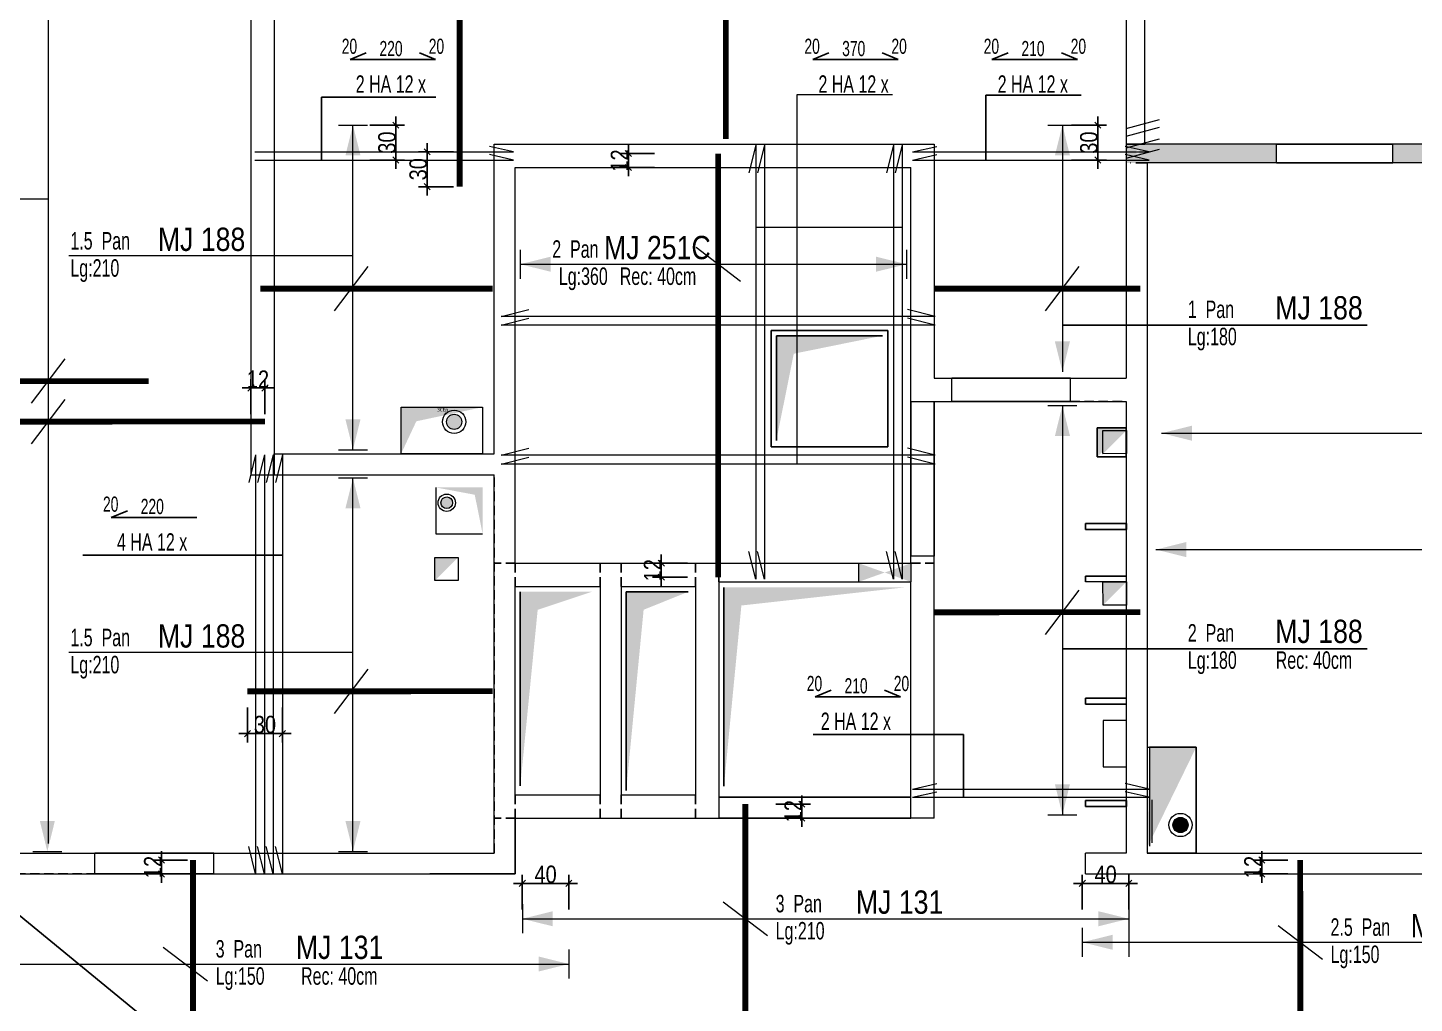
# Model space of a CAD drawing. Header units: centimetres. Extents: x -17137 to -12247, y 2374 to 6574.
# Drawn here: x -15454 to -14263, y 4171 to 5009 of the extents above; entities that cross this region are included whole.
import ezdxf

# ---------------------------------------------------------------- set-up
doc = ezdxf.new("R2010")
doc.units = ezdxf.units.CM
doc.header["$LTSCALE"] = 12.7
doc.header["$PDMODE"] = 1
doc.header["$PDSIZE"] = -2
doc.linetypes.add('CACHEX2', pattern=[19.05, 12.7, -6.35])
doc.linetypes.add('TIRETPTX2', pattern=[50.8, 25.4, -12.7, 0, -12.7])
doc.layers.get('0').update_dxf_attribs({"lineweight": 5})
for name, color, linetype in [('01_ARMA_INF', 50, 'Continuous'), ('01_cote_gen', 4, 'Continuous'), ('01_linteaux', 2, 'Continuous'), ('01_murs_sup', 2, 'CACHEX2'), ('01_poch_murs', 253, 'Continuous'), ('01_poch_poteaux', 250, 'Continuous'), ('01_resv', 32, 'Continuous'), ('01_texte', 230, 'Continuous'), ('AA_COTES', 2, 'Continuous')]:
    doc.layers.add(name, color=color, linetype=linetype)
for name, color, linetype, lineweight in [('01_murs_coup', 5, 'Continuous', 60), ('01_résv', 32, 'Continuous', 9), ('_GAZELEC-RESERVATION 2', 6, 'Continuous', 18), ('B Général', 7, 'Continuous', 5)]:
    doc.layers.add(name, color=color, linetype=linetype, lineweight=lineweight)
doc.styles.add('PATIO', font='ARIALN.TTF')
doc.styles.add('prlm-chauff', font='trebucbi.ttf', dxfattribs={"height": 18})
doc.styles.add('STYLE2', font='ARIALN.TTF')
doc.dimstyles.new('JB50', dxfattribs={"dimscale": 0.1, "dimtxt": 150, "dimasz": 15, "dimexe": 0.1, "dimexo": 0.1, "dimgap": 0.09, "dimtad": 1, "dimdec": 1, "dimdsep": 46, "dimtxsty": 'STYLE2', "dimblk1": 'BOND_G', "dimblk2": 'BOND_D', "dimsah": 1, "dimcen": 1.5, "dimdle": 0.01, "dimse1": 1, "dimse2": 1, "dimclrd": 4, "dimclre": 2, "dimclrt": 6, "dimazin": 2, "dimtfac": 2.333333, "dimtdec": 1, "dimtix": 1, "dimtmove": 2, "dimatfit": 3, "dimldrblk": 'BOND_G', "dimfxl": 1, "dimtolj": 1, "dimtzin": 0, "dimarcsym": 0})

# ---------------------------------------------------------------- blocks, each defined once
blk = doc.blocks.new('BOND_G')
at = {"layer": 'AA_COTES', "color": 0}
for p, q in [((0, -5), (0, 15)), ((5, 0), (-5, 0)), ((1.77, 1.77), (-1.77, -1.77))]:
    blk.add_line(p, q, dxfattribs=at)
blk = doc.blocks.new('BOND_D')
at = {"layer": 'AA_COTES', "color": 0}
for p, q in [((5, 0), (-5, 0)), ((-1.77, -1.77), (1.77, 1.77)), ((0, 5), (0, -15))]:
    blk.add_line(p, q, dxfattribs=at)
blk = doc.blocks.new('*D2168')
at = {"color": 4, "lineweight": -2, "transparency": 16777216}
blk.add_line((-15111, 4874.4), (-15111, 4901.4), dxfattribs=at)
at = {"layer": 'Defpoints', "color": 0, "transparency": 16777216}
for p in [(-15111, 4902.9), (-15087.3, 4902.9), (-15083.2, 4872.9)]:
    blk.add_point(p, dxfattribs=at)
at = {"color": 4, "lineweight": -2, "transparency": 16777216, "xscale": 1.5, "yscale": 1.5, "zscale": 1.5}
for name, p, rotation in [('BOND_D', (-15111, 4902.9), 90), ('BOND_G', (-15111, 4872.9), 270)]:
    blk.add_blockref(name, p, dxfattribs=dict(at, rotation=rotation))
at = {"color": 6, "transparency": 16777216, "insert": (-15118.7, 4887.9), "char_height": 15, "attachment_point": 5, "rotation": 90, "style": 'STYLE2'}
blk.add_mtext('\\A1;30', dxfattribs=at)
blk = doc.blocks.new('*D2159')
at = {"color": 4, "lineweight": -2, "transparency": 16777216}
blk.add_line((-15137.9, 4924.3), (-15137.9, 4897.3), dxfattribs=at)
at = {"layer": 'Defpoints', "color": 0, "transparency": 16777216}
for p in [(-15174.8, 4925.8), (-15174.8, 4895.8), (-15137.9, 4895.8)]:
    blk.add_point(p, dxfattribs=at)
at = {"color": 4, "lineweight": -2, "transparency": 16777216, "xscale": 1.5, "yscale": 1.5, "zscale": 1.5}
for name, p, rotation in [('BOND_G', (-15137.9, 4925.8), 90), ('BOND_D', (-15137.9, 4895.8), 270)]:
    blk.add_blockref(name, p, dxfattribs=dict(at, rotation=rotation))
at = {"color": 6, "transparency": 16777216, "insert": (-15145.5, 4910.8), "char_height": 15, "attachment_point": 5, "rotation": 90, "style": 'STYLE2'}
blk.add_mtext('\\A1;30', dxfattribs=at)
blk = doc.blocks.new('*D2160')
at = {"color": 4, "lineweight": -2, "transparency": 16777216}
blk.add_line((-14534.9, 4924.3), (-14534.9, 4897.3), dxfattribs=at)
at = {"layer": 'Defpoints', "color": 0, "transparency": 16777216}
for p in [(-14571.8, 4925.8), (-14571.8, 4895.8), (-14534.9, 4895.8)]:
    blk.add_point(p, dxfattribs=at)
at = {"color": 4, "lineweight": -2, "transparency": 16777216, "xscale": 1.5, "yscale": 1.5, "zscale": 1.5}
for name, p, rotation in [('BOND_G', (-14534.9, 4925.8), 90), ('BOND_D', (-14534.9, 4895.8), 270)]:
    blk.add_blockref(name, p, dxfattribs=dict(at, rotation=rotation))
at = {"color": 6, "transparency": 16777216, "insert": (-14542.5, 4910.8), "char_height": 15, "attachment_point": 5, "rotation": 90, "style": 'STYLE2'}
blk.add_mtext('\\A1;30', dxfattribs=at)
blk = doc.blocks.new('*D2169')
at = {"color": 4, "lineweight": -2, "ltscale": 2, "transparency": 16777216}
for p, q in [((-15263.9, 4700), (-15265.4, 4700)), ((-15250.4, 4700), (-15262.4, 4700)), ((-15248.9, 4700), (-15247.4, 4700))]:
    blk.add_line(p, q, dxfattribs=at)
at = {"layer": 'Defpoints', "color": 0, "ltscale": 2, "transparency": 16777216}
for p in [(-15262.4, 4700), (-15262.4, 4679), (-15250.4, 4671.1)]:
    blk.add_point(p, dxfattribs=at)
at = {"color": 4, "lineweight": -2, "ltscale": 2, "transparency": 16777216, "xscale": 1.5, "yscale": 1.5, "zscale": 1.5}
blk.add_blockref('BOND_D', (-15262.4, 4700), dxfattribs=at)
at = {"color": 4, "lineweight": -2, "ltscale": 2, "transparency": 16777216, "xscale": 1.5, "yscale": 1.5, "zscale": 1.5, "rotation": 180}
blk.add_blockref('BOND_G', (-15250.4, 4700), dxfattribs=at)
at = {"color": 6, "ltscale": 2, "transparency": 16777216, "insert": (-15256.4, 4707.5), "char_height": 15, "attachment_point": 5, "style": 'STYLE2'}
blk.add_mtext('\\A1;12', dxfattribs=at)
blk = doc.blocks.new('*D2170')
at = {"color": 4, "lineweight": -2, "ltscale": 2, "transparency": 16777216}
for p, q in [((-14394, 4295.9), (-14394, 4297.4)), ((-14394, 4294.4), (-14394, 4282.4)), ((-14394, 4280.9), (-14394, 4279.4))]:
    blk.add_line(p, q, dxfattribs=at)
at = {"layer": 'Defpoints', "color": 0, "ltscale": 2, "transparency": 16777216}
for p in [(-14361, 4294.4), (-14394, 4282.4), (-14345, 4282.4)]:
    blk.add_point(p, dxfattribs=at)
at = {"color": 4, "lineweight": -2, "ltscale": 2, "transparency": 16777216, "xscale": 1.5, "yscale": 1.5, "zscale": 1.5}
for name, p, rotation in [('BOND_G', (-14394, 4294.4), 270), ('BOND_D', (-14394, 4282.4), 90)]:
    blk.add_blockref(name, p, dxfattribs=dict(at, rotation=rotation))
at = {"color": 6, "ltscale": 2, "transparency": 16777216, "insert": (-14401.6, 4288.4), "char_height": 15, "attachment_point": 5, "rotation": 90, "style": 'STYLE2'}
blk.add_mtext('\\A1;12', dxfattribs=at)
blk = doc.blocks.new('*D2162')
at = {"color": 4, "lineweight": -2, "ltscale": 2, "transparency": 16777216}
blk.add_line((-15027.8, 4274.3), (-14990.8, 4274.3), dxfattribs=at)
at = {"layer": 'Defpoints', "color": 0, "ltscale": 2, "transparency": 16777216}
for p in [(-14989.3, 4274.3), (-14989.3, 4221.6), (-15029.3, 4215.7)]:
    blk.add_point(p, dxfattribs=at)
at = {"color": 4, "lineweight": -2, "ltscale": 2, "transparency": 16777216, "xscale": 1.5, "yscale": 1.5, "zscale": 1.5, "rotation": 180}
blk.add_blockref('BOND_G', (-15029.3, 4274.3), dxfattribs=at)
at = {"color": 4, "lineweight": -2, "ltscale": 2, "transparency": 16777216, "xscale": 1.5, "yscale": 1.5, "zscale": 1.5}
blk.add_blockref('BOND_D', (-14989.3, 4274.3), dxfattribs=at)
at = {"color": 6, "ltscale": 2, "transparency": 16777216, "insert": (-15009.3, 4282), "char_height": 15, "attachment_point": 5, "style": 'STYLE2'}
blk.add_mtext('\\A1;40', dxfattribs=at)
blk = doc.blocks.new('*D2171')
at = {"color": 4, "lineweight": -2, "ltscale": 2, "transparency": 16777216}
blk.add_line((-14546.7, 4274.3), (-14509.7, 4274.3), dxfattribs=at)
at = {"layer": 'Defpoints', "color": 0, "ltscale": 2, "transparency": 16777216}
for p in [(-14508.2, 4274.3), (-14548.2, 4236.2), (-14508.2, 4233.8)]:
    blk.add_point(p, dxfattribs=at)
at = {"color": 4, "lineweight": -2, "ltscale": 2, "transparency": 16777216, "xscale": 1.5, "yscale": 1.5, "zscale": 1.5, "rotation": 180}
blk.add_blockref('BOND_G', (-14548.2, 4274.3), dxfattribs=at)
at = {"color": 4, "lineweight": -2, "ltscale": 2, "transparency": 16777216, "xscale": 1.5, "yscale": 1.5, "zscale": 1.5}
blk.add_blockref('BOND_D', (-14508.2, 4274.3), dxfattribs=at)
at = {"color": 6, "ltscale": 2, "transparency": 16777216, "insert": (-14528.2, 4282), "char_height": 15, "attachment_point": 5, "style": 'STYLE2'}
blk.add_mtext('\\A1;40', dxfattribs=at)
blk = doc.blocks.new('*D2163')
at = {"color": 4, "lineweight": -2, "ltscale": 2, "transparency": 16777216}
for p, q in [((-15339.3, 4295.9), (-15339.3, 4297.4)), ((-15339.3, 4294.4), (-15339.3, 4282.4)), ((-15339.3, 4280.9), (-15339.3, 4279.4))]:
    blk.add_line(p, q, dxfattribs=at)
at = {"layer": 'Defpoints', "color": 0, "ltscale": 2, "transparency": 16777216}
for p in [(-15306.2, 4294.4), (-15339.3, 4282.4), (-15290.2, 4282.4)]:
    blk.add_point(p, dxfattribs=at)
at = {"color": 4, "lineweight": -2, "ltscale": 2, "transparency": 16777216, "xscale": 1.5, "yscale": 1.5, "zscale": 1.5}
for name, p, rotation in [('BOND_G', (-15339.3, 4294.4), 270), ('BOND_D', (-15339.3, 4282.4), 90)]:
    blk.add_blockref(name, p, dxfattribs=dict(at, rotation=rotation))
at = {"color": 6, "ltscale": 2, "transparency": 16777216, "insert": (-15346.8, 4288.4), "char_height": 15, "attachment_point": 5, "rotation": 90, "style": 'STYLE2'}
blk.add_mtext('\\A1;12', dxfattribs=at)
blk = doc.blocks.new('*D2177')
at = {"color": 4, "lineweight": -2, "ltscale": 2, "transparency": 16777216}
blk.add_line((-15236.9, 4403), (-15263.9, 4403), dxfattribs=at)
at = {"layer": 'Defpoints', "color": 0, "ltscale": 2, "transparency": 16777216}
for p in [(-15265.4, 4439.3), (-15235.4, 4411.5), (-15265.4, 4403)]:
    blk.add_point(p, dxfattribs=at)
at = {"color": 4, "lineweight": -2, "ltscale": 2, "transparency": 16777216, "xscale": 1.5, "yscale": 1.5, "zscale": 1.5, "rotation": 180}
blk.add_blockref('BOND_D', (-15265.4, 4403), dxfattribs=at)
at = {"color": 4, "lineweight": -2, "ltscale": 2, "transparency": 16777216, "xscale": 1.5, "yscale": 1.5, "zscale": 1.5}
blk.add_blockref('BOND_G', (-15235.4, 4403), dxfattribs=at)
at = {"color": 6, "ltscale": 2, "transparency": 16777216, "insert": (-15250.4, 4410.7), "char_height": 15, "attachment_point": 5, "style": 'STYLE2'}
blk.add_mtext('\\A1;30', dxfattribs=at)
blk = doc.blocks.new('*D2184')
at = {"color": 4, "lineweight": -2, "ltscale": 2, "transparency": 16777216}
for p, q in [((-14789.1, 4343.9), (-14789.1, 4345.4)), ((-14789.1, 4330.4), (-14789.1, 4342.4)), ((-14789.1, 4328.9), (-14789.1, 4327.4))]:
    blk.add_line(p, q, dxfattribs=at)
at = {"layer": 'Defpoints', "color": 0, "ltscale": 2, "transparency": 16777216}
for p in [(-14837.7, 4342.4), (-14789.1, 4342.4), (-14816.7, 4330.4)]:
    blk.add_point(p, dxfattribs=at)
at = {"color": 4, "lineweight": -2, "ltscale": 2, "transparency": 16777216, "xscale": 1.5, "yscale": 1.5, "zscale": 1.5}
for name, p, rotation in [('BOND_D', (-14789.1, 4342.4), 270), ('BOND_G', (-14789.1, 4330.4), 90)]:
    blk.add_blockref(name, p, dxfattribs=dict(at, rotation=rotation))
at = {"color": 6, "ltscale": 2, "transparency": 16777216, "insert": (-14796.6, 4336.4), "char_height": 15, "attachment_point": 5, "rotation": 90, "style": 'STYLE2'}
blk.add_mtext('\\A1;12', dxfattribs=at)
blk = doc.blocks.new('*D2201')
at = {"layer": '01_cote_gen', "color": 4, "lineweight": -2, "ltscale": 2, "transparency": 16777216}
for p, q in [((-14938.2, 4902.9), (-14938.2, 4904.4)), ((-14938.2, 4901.4), (-14938.2, 4889.4)), ((-14938.2, 4887.9), (-14938.2, 4886.4))]:
    blk.add_line(p, q, dxfattribs=at)
at = {"layer": 'Defpoints', "color": 0, "ltscale": 2, "transparency": 16777216}
for p in [(-14861, 4901.4), (-14938.2, 4889.4), (-14907, 4889.4)]:
    blk.add_point(p, dxfattribs=at)
at = {"layer": '01_cote_gen', "color": 4, "lineweight": -2, "ltscale": 2, "transparency": 16777216, "xscale": 1.5, "yscale": 1.5, "zscale": 1.5}
for name, p, rotation in [('BOND_G', (-14938.2, 4901.4), 270), ('BOND_D', (-14938.2, 4889.4), 90)]:
    blk.add_blockref(name, p, dxfattribs=dict(at, rotation=rotation))
at = {"layer": '01_cote_gen', "color": 6, "ltscale": 2, "transparency": 16777216, "insert": (-14945.8, 4895.4), "char_height": 15, "attachment_point": 5, "rotation": 90, "style": 'STYLE2'}
blk.add_mtext('\\A1;12', dxfattribs=at)
blk = doc.blocks.new('*D2202')
at = {"layer": '01_cote_gen', "color": 4, "lineweight": -2, "ltscale": 2, "transparency": 16777216}
for p, q in [((-14909.9, 4550.9), (-14909.9, 4552.4)), ((-14909.9, 4549.4), (-14909.9, 4537.4)), ((-14909.9, 4535.9), (-14909.9, 4534.4))]:
    blk.add_line(p, q, dxfattribs=at)
at = {"layer": 'Defpoints', "color": 0, "ltscale": 2, "transparency": 16777216}
for p in [(-14905.1, 4549.4), (-14909.9, 4537.4), (-14821.7, 4537.4)]:
    blk.add_point(p, dxfattribs=at)
at = {"layer": '01_cote_gen', "color": 4, "lineweight": -2, "ltscale": 2, "transparency": 16777216, "xscale": 1.5, "yscale": 1.5, "zscale": 1.5}
for name, p, rotation in [('BOND_G', (-14909.9, 4549.4), 270), ('BOND_D', (-14909.9, 4537.4), 90)]:
    blk.add_blockref(name, p, dxfattribs=dict(at, rotation=rotation))
at = {"layer": '01_cote_gen', "color": 6, "ltscale": 2, "transparency": 16777216, "insert": (-14917.4, 4543.4), "char_height": 15, "attachment_point": 5, "rotation": 90, "style": 'STYLE2'}
blk.add_mtext('\\A1;12', dxfattribs=at)

msp = doc.modelspace()

# ---------------------------------------------------------------- hatches: boundary and pattern name
at = {"layer": '01_poch_poteaux', "ltscale": 2}
h = msp.add_hatch(color=256, dxfattribs=at)
h.dxf.hatch_style = 1
h.paths.add_polyline_path([(-14381.42, 4909.39), (-14494.42, 4909.39), (-14496.63, 4909.39), (-14499.87, 4903.97, -0.2641739), (-14499.14, 4902.68, -0.2951248), (-14500.02, 4901.31), (-14381.42, 4901.31)])
h.paths.add_polyline_path([(-14381.42, 4901.31), (-14500.02, 4901.31, -0.2146503), (-14501.25, 4901.31), (-14510.42, 4901.31), (-14510.42, 4893.39), (-14492.42, 4893.39), (-14381.42, 4893.39)])
h.paths.add_polyline_path([(-14496.63, 4909.39), (-14510.42, 4909.39), (-14510.42, 4901.31), (-14501.25, 4901.31, -0.2951248), (-14502.14, 4902.68, -0.5820608), (-14499.87, 4903.97)])
h.paths.add_polyline_path([(-14108.42, 4909.39), (-14281.42, 4909.39), (-14281.42, 4901.31), (-14108.42, 4901.31)])
h.paths.add_polyline_path([(-14108.42, 4901.31), (-14281.42, 4901.31), (-14281.42, 4893.39), (-14108.42, 4893.39)])
at = {"layer": '01_résv'}
h = msp.add_hatch(color=256, dxfattribs=at)
h.dxf.hatch_style = 1
h.paths.add_polyline_path([(-15094.35, 4670.91, 1), (-15081.35, 4670.91, 1)])
h.paths.add_polyline_path([(-15089.21, 4601.34, 1), (-15099.21, 4601.34, 1)])
h = msp.add_hatch(dxfattribs=at)
h.set_pattern_fill('ANSI31', color=256, scale=2)
h.set_pattern_definition([(45, (-8468.68, 0), (-4.490128, 4.490128), [])])
h.paths.add_polyline_path([(-14470.35, 4324.49, 1), (-14457.35, 4324.49, 1)])
h = msp.add_hatch(color=256, dxfattribs=at)
h.dxf.hatch_style = 1
h.paths.add_polyline_path([(-14470.35, 4324.49, 1), (-14457.35, 4324.49, 1)])

# ---------------------------------------------------------------- linework, layer by layer
at = {"layer": '01_ARMA_INF', "linetype": 'Continuous', "lineweight": 0, "const_width": 5, "flags": 128}
for points in [[(-15083.24, 5484.8), (-15083.15, 4872.9)], [(-14854.48, 5484.81), (-14854.39, 4913.93)], [(-14861.04, 4901.4), (-14860.98, 4537.4)], [(-15254.42, 4785.24), (-15054.69, 4785.31)], [(-14675.15, 4785.24), (-14498.42, 4785.31)], [(-15860.43, 4705.8), (-15350.43, 4705.88)], [(-15760.52, 4671.02), (-15250.42, 4671.1)], [(-14675.15, 4507.24), (-14498.42, 4507.31)], [(-15265.42, 4439.34), (-15054.69, 4439.41)], [(-14837.68, 4342.39), (-14837.66, 4140.39)], [(-15312.22, 4294.39), (-15312.19, 4140.39)], [(-14360.97, 4294.39), (-14360.95, 4140.39)]]:
    msp.add_lwpolyline(points, dxfattribs=at)
at = {"layer": '01_linteaux'}
for p, q in [((-14381.42, 4909.39), (-14281.42, 4909.39)), ((-14381.42, 4893.39), (-14281.42, 4893.39)), ((-14815.42, 4749.39), (-14715.42, 4749.39)), ((-14815.42, 4649.39), (-14815.42, 4749.39)), ((-14715.42, 4649.39), (-14715.42, 4749.39)), ((-14558.42, 4708.39), (-14660.42, 4708.39)), ((-14695.42, 4555.39), (-14695.42, 4688.39)), ((-14675.42, 4555.39), (-14675.42, 4688.39)), ((-14660.42, 4688.39), (-14558.42, 4688.39)), ((-14815.42, 4649.39), (-14715.42, 4649.39)), ((-14510.42, 4583.39), (-14545.42, 4583.39)), ((-14545.42, 4583.39), (-14545.42, 4578.39)), ((-14510.42, 4583.39), (-14545.42, 4583.39)), ((-14510.42, 4578.39), (-14545.42, 4578.39)), ((-14510.42, 4578.39), (-14545.42, 4578.39)), ((-14545.42, 4538.39), (-14545.42, 4533.39)), ((-14510.42, 4538.39), (-14545.42, 4538.39)), ((-14510.42, 4433.39), (-14545.42, 4433.39)), ((-14545.42, 4433.39), (-14545.42, 4428.39)), ((-14510.42, 4433.39), (-14545.42, 4433.39)), ((-14510.42, 4428.39), (-14545.42, 4428.39)), ((-14510.42, 4428.39), (-14545.42, 4428.39)), ((-14860.42, 4348.39), (-14695.42, 4348.39)), ((-14510.42, 4345.39), (-14545.42, 4345.39)), ((-14545.42, 4345.39), (-14545.42, 4340.39)), ((-14510.42, 4345.39), (-14545.42, 4345.39)), ((-14510.42, 4340.39), (-14545.42, 4340.39)), ((-14510.42, 4340.39), (-14545.42, 4340.39)), ((-14860.42, 4330.39), (-14695.42, 4330.39)), ((-15396.42, 4300.39), (-15294.42, 4300.39)), ((-15396.42, 4282.39), (-15294.42, 4282.39))]:
    msp.add_line(p, q, dxfattribs=at)
at = {"layer": '01_linteaux', "linetype": 'TIRETPTX2', "ltscale": 0.03}
msp.add_line((-14492.42, 4893.39), (-14510.42, 4893.39), dxfattribs=at)
at = {"layer": '01_linteaux', "linetype": 'Continuous'}
for p, q in [((-14510.3, 4583.39), (-14510.3, 4578.39)), ((-14510.3, 4345.39), (-14510.3, 4340.39)), ((-14510.3, 4345.39), (-14510.3, 4340.39))]:
    msp.add_line(p, q, dxfattribs=at)
at = {"layer": '01_murs_coup', "linetype": 'Continuous', "lineweight": 18}
for p, q in [((-15242.42, 5470.21), (-15242.42, 4643.44)), ((-15262.42, 5466.49), (-15262.42, 4625.44)), ((-14510.42, 5144.37), (-14510.42, 4708.39)), ((-14494.42, 4909.39), (-14494.42, 5144.37)), ((-15053.42, 4909.39), (-14675.42, 4909.39)), ((-15053.42, 4643.44), (-15053.42, 4909.39)), ((-14675.42, 4909.39), (-14675.42, 4708.39)), ((-14381.42, 4909.39), (-14494.42, 4909.39)), ((-14381.42, 4893.39), (-14381.42, 4909.39)), ((-14108.42, 4909.39), (-14281.42, 4909.39)), ((-14281.42, 4893.39), (-14281.42, 4909.39)), ((-15035.42, 4889.39), (-14695.42, 4889.39)), ((-15035.42, 4549.39), (-15035.42, 4889.39)), ((-14695.42, 4688.39), (-14695.42, 4889.39)), ((-14492.42, 4893.39), (-14492.42, 4300.39)), ((-14381.42, 4893.39), (-14492.42, 4893.39)), ((-14108.42, 4893.39), (-14281.42, 4893.39)), ((-14675.42, 4708.39), (-14660.42, 4708.39)), ((-14660.42, 4688.39), (-14660.42, 4708.39)), ((-14558.42, 4708.39), (-14510.42, 4708.39)), ((-14558.42, 4688.39), (-14558.42, 4708.39)), ((-14695.42, 4688.39), (-14660.42, 4688.39)), ((-14558.42, 4688.39), (-14510.42, 4688.39)), ((-14510.42, 4688.39), (-14510.42, 4300.39)), ((-15242.42, 4643.44), (-15053.42, 4643.44)), ((-15262.42, 4625.44), (-15053.42, 4625.44)), ((-15053.42, 4300.39), (-15053.42, 4625.44)), ((-15053.42, 4300.39), (-15053.42, 4625.44)), ((-14675.42, 4555.39), (-14695.42, 4555.39)), ((-14695.42, 4549.39), (-14695.42, 4555.39)), ((-14675.42, 4330.39), (-14675.42, 4555.39)), ((-15035.42, 4549.39), (-14695.42, 4549.39)), ((-15035.42, 4529.39), (-14962.42, 4529.39)), ((-15035.42, 4350.39), (-15035.42, 4529.39)), ((-14962.42, 4529.39), (-14962.42, 4350.39)), ((-14944.42, 4529.39), (-14880.42, 4529.39)), ((-14944.42, 4529.39), (-14944.42, 4350.39)), ((-14880.42, 4529.39), (-14880.42, 4350.39)), ((-14860.42, 4533.39), (-14860.42, 4330.39)), ((-14860.42, 4533.39), (-14860.42, 4330.39)), ((-14860.42, 4533.39), (-14695.42, 4533.39)), ((-14695.42, 4330.39), (-14695.42, 4533.39)), ((-15035.42, 4350.39), (-14962.42, 4350.39)), ((-14944.42, 4350.39), (-14880.42, 4350.39)), ((-15035.42, 4282.39), (-15035.42, 4330.39)), ((-15035.42, 4330.39), (-14860.42, 4330.39)), ((-14675.42, 4330.39), (-14695.42, 4330.39)), ((-15848.43, 4300.39), (-15396.42, 4300.39)), ((-15396.42, 4282.39), (-15396.42, 4300.39)), ((-15294.42, 4300.39), (-15053.42, 4300.39)), ((-15294.42, 4282.39), (-15294.42, 4300.39)), ((-14545.42, 4282.39), (-14545.42, 4300.39)), ((-14510.42, 4300.39), (-14545.42, 4300.39)), ((-14492.42, 4300.39), (-14240.42, 4300.39)), ((-15488.42, 4282.39), (-15396.42, 4282.39)), ((-15294.42, 4282.39), (-15035.42, 4282.39)), ((-14545.42, 4282.39), (-14240.42, 4282.39))]:
    msp.add_line(p, q, dxfattribs=at)
at = {"layer": '01_murs_sup', "ltscale": 0.05}
for p, q in [((-14558.42, 4688.39), (-14510.42, 4688.39)), ((-15053.42, 4300.39), (-15053.42, 4625.44)), ((-14510.42, 4583.39), (-14510.42, 4578.39)), ((-15035.42, 4549.39), (-15053.42, 4549.39)), ((-15035.42, 4529.39), (-15035.42, 4549.39)), ((-14962.42, 4529.39), (-14962.42, 4549.39)), ((-14944.42, 4529.39), (-14944.42, 4549.39)), ((-14880.42, 4529.39), (-14880.42, 4549.39)), ((-14860.42, 4533.39), (-14860.42, 4549.39)), ((-14695.42, 4549.39), (-14675.42, 4549.39)), ((-15035.42, 4350.39), (-15035.42, 4330.39)), ((-14962.42, 4350.39), (-14962.42, 4330.39)), ((-14944.42, 4350.39), (-14944.42, 4330.39)), ((-14880.42, 4350.39), (-14880.42, 4330.39)), ((-14510.42, 4345.39), (-14510.42, 4340.39)), ((-14510.42, 4345.39), (-14510.42, 4340.39)), ((-15035.42, 4330.39), (-15053.42, 4330.39)), ((-15035.42, 4282.39), (-15035.42, 4330.39)), ((-15488.42, 4282.39), (-15396.42, 4282.39))]:
    msp.add_line(p, q, dxfattribs=at)
at = {"layer": '01_poch_murs', "ltscale": 200}
for p, q in [((-14811.05, 4654.96), (-14811.05, 4744.87)), ((-14811.05, 4744.87), (-14719.84, 4744.87)), ((-14856.06, 4357.95), (-14856.05, 4528.56)), ((-15031.06, 4358), (-15031.05, 4524.87)), ((-14940.05, 4354.26), (-14940.05, 4524.87)), ((-14940.05, 4524.87), (-14886.69, 4524.87))]:
    msp.add_line(p, q, dxfattribs=at)
for points in [[(-14811.05, 4654.96), (-14811.05, 4744.87), (-14796.08, 4729.39)], [(-14811.05, 4744.87), (-14719.84, 4744.87), (-14796.08, 4729.39)], [(-14856.06, 4357.95), (-14856.05, 4528.56), (-14841.09, 4513.07)], [(-14856.05, 4528.56), (-14701.32, 4528.56), (-14841.09, 4513.07)], [(-15031.06, 4358), (-15031.05, 4524.87), (-15016.09, 4509.39)], [(-15031.05, 4524.87), (-14969.58, 4524.87), (-15016.09, 4509.39)], [(-14940.05, 4354.26), (-14940.05, 4524.87), (-14925.08, 4509.39)], [(-14940.05, 4524.87), (-14886.69, 4524.87), (-14925.08, 4509.39)]]:
    msp.add_solid(points, dxfattribs=at)
at = {"layer": '01_poch_poteaux', "ltscale": 2}
msp.add_line((-14494.42, 4909.39), (-14510.42, 4909.39), dxfattribs=at)
at = {"layer": '01_poch_poteaux'}
msp.add_line((-15242.42, 4643.44), (-15242.42, 4625.44), dxfattribs=at)
at = {"layer": '01_resv', "ltscale": 2}
for p, q in [((-14535.42, 4665.79), (-14510.42, 4665.79)), ((-14535.42, 4640.79), (-14535.42, 4665.79)), ((-14510.42, 4665.79), (-14510.42, 4640.79)), ((-14510.42, 4640.79), (-14535.42, 4640.79))]:
    msp.add_line(p, q, dxfattribs=at)
for points in [[(-14535.42, 4640.79), (-14535.42, 4665.79), (-14510.42, 4665.79)], [(-15103.38, 4614.46), (-15063.42, 4614.46), (-15070.17, 4608.23)], [(-15063.42, 4614.46), (-15063.38, 4574.46), (-15070.17, 4608.23)]]:
    msp.add_solid(points, dxfattribs=at)
at = {"layer": '01_résv'}
for p, q in [((-15133.42, 4683.47), (-15063.42, 4683.47)), ((-15133.42, 4643.47), (-15133.42, 4683.47)), ((-15063.42, 4683.47), (-15063.42, 4643.47)), ((-14530.44, 4643.59), (-14530.44, 4663.39)), ((-14530.44, 4663.39), (-14510.34, 4663.39)), ((-14510.34, 4663.39), (-14510.34, 4643.59)), ((-15063.42, 4643.47), (-15133.42, 4643.47)), ((-14510.34, 4643.59), (-14530.44, 4643.35)), ((-15103.38, 4574.46), (-15103.38, 4614.46)), ((-15063.38, 4574.46), (-15103.38, 4574.46)), ((-15104.38, 4534.44), (-15104.38, 4554.44)), ((-15104.38, 4554.44), (-15084.38, 4554.44)), ((-15084.38, 4554.44), (-15084.38, 4534.44)), ((-14740.42, 4549.39), (-14740.42, 4533.39)), ((-14695.42, 4549.39), (-14695.42, 4533.39)), ((-15084.38, 4534.44), (-15104.38, 4534.44)), ((-14530.34, 4513.39), (-14530.58, 4533.39)), ((-14530.58, 4533.39), (-14510.34, 4533.39)), ((-14510.34, 4533.39), (-14510.34, 4513.39)), ((-14510.34, 4513.39), (-14530.34, 4513.39)), ((-14492.43, 4391.39), (-14450.43, 4391.39)), ((-14450.34, 4391.39), (-14490.34, 4391.39)), ((-14490.34, 4391.39), (-14490.34, 4306.39)), ((-14450.43, 4300.39), (-14450.43, 4391.39)), ((-14450.34, 4306.39), (-14450.34, 4391.39)), ((-14488.62, 4346.18), (-14488.62, 4309.18))]:
    msp.add_line(p, q, dxfattribs=at)
at = {"layer": '01_résv', "linetype": 'Continuous', "lineweight": 5}
for p, q in [((-14510.3, 4583.39), (-14510.3, 4578.39)), ((-14510.3, 4345.39), (-14510.3, 4340.39)), ((-14510.3, 4345.39), (-14510.3, 4340.39))]:
    msp.add_line(p, q, dxfattribs=at)
at = {"layer": '01_résv'}
for points in [[(-14530.38, 4414.4), (-14530.38, 4374.42), (-14510.26, 4374.42), (-14510.26, 4414.4)], [(-14492.34, 4391.39), (-14450.34, 4391.39), (-14450.35, 4300.39), (-14492.34, 4300.39)], [(-14492.34, 4391.39), (-14450.34, 4391.39), (-14450.35, 4300.39), (-14492.34, 4300.39)]]:
    msp.add_lwpolyline(points, close=True, dxfattribs=at)
for centre, radius in [((-15087.85, 4670.91), 10), ((-15087.85, 4670.91), 6.5), ((-15094.21, 4601.34), 7.5), ((-15094.21, 4601.34), 5), ((-14463.85, 4324.49), 10), ((-14463.85, 4324.49), 6.5)]:
    msp.add_circle(centre, radius, dxfattribs=at)
for points in [[(-15133.42, 4643.47), (-15133.42, 4683.47), (-15120.35, 4671.35)], [(-15133.42, 4683.47), (-15063.42, 4683.47), (-15120.35, 4671.35)], [(-14530.44, 4643.35), (-14530.44, 4663.39), (-14510.34, 4663.39)], [(-15104.38, 4534.44), (-15104.38, 4554.44), (-15084.38, 4554.44)], [(-14740.42, 4549.39), (-14740.42, 4533.39), (-14695.42, 4533.39), (-14695.42, 4549.39)], [(-14530.34, 4513.39), (-14530.34, 4533.39), (-14510.34, 4533.39)], [(-14492.34, 4305.28), (-14490.34, 4391.39), (-14450.34, 4391.39)]]:
    msp.add_solid(points, dxfattribs=at)
at = {"layer": '01_texte', "linetype": 'Continuous', "lineweight": 0}
for p, q in [((-15436.46, 4308.6), (-15436.46, 5445.96)), ((-14793.28, 4634.61), (-14793.28, 4952.13)), ((-14793.28, 4952.13), (-14711.34, 4952.13)), ((-15187.27, 4925.85), (-15162.31, 4925.85)), ((-15174.79, 4646.95), (-15174.79, 4925.85)), ((-14577.77, 4925.85), (-14552.81, 4925.85)), ((-14565.29, 4925.85), (-14565.29, 4713.84)), ((-14510.42, 4922.88), (-14481.88, 4930.5)), ((-14510.42, 4916.38), (-14481.88, 4924)), ((-14828.7, 4908.45), (-14834.7, 4884.84)), ((-14828.7, 4908.45), (-14828.7, 4535.77)), ((-14821.2, 4908.45), (-14827.2, 4884.84)), ((-14821.2, 4908.45), (-14821.2, 4535.77)), ((-14710.38, 4908.45), (-14716.38, 4884.84)), ((-14710.38, 4908.45), (-14710.38, 4535.77)), ((-14702.88, 4908.45), (-14708.88, 4884.84)), ((-14702.88, 4908.45), (-14702.88, 4535.77)), ((-14510.42, 4906.38), (-14481.88, 4914)), ((-15259.03, 4902.9), (-15036.73, 4902.9)), ((-15259.03, 4895.82), (-15036.73, 4895.82)), ((-15036.73, 4902.9), (-15057.52, 4907.54)), ((-15036.73, 4895.82), (-15057.52, 4900.46)), ((-14694.03, 4902.9), (-14673.24, 4907.54)), ((-14694.03, 4902.9), (-14490.73, 4902.9)), ((-14694.03, 4895.82), (-14673.24, 4900.46)), ((-14694.03, 4895.82), (-14490.73, 4895.82)), ((-14490.73, 4902.9), (-14511.52, 4907.54)), ((-14490.73, 4895.82), (-14511.52, 4900.46)), ((-14510.42, 4897.38), (-14481.88, 4905)), ((-15666.38, 4862.5), (-15436.46, 4862.5)), ((-14828.7, 4838.26), (-14702.88, 4838.26)), ((-15174.79, 4813.36), (-15418.99, 4813.36)), ((-15031.09, 4818.77), (-15031.09, 4793.81)), ((-14880.06, 4820.81), (-14841.99, 4791.8)), ((-14699.24, 4818.77), (-14699.24, 4793.81)), ((-15190.77, 4766.27), (-15161.76, 4804.34)), ((-15031.09, 4806.29), (-14699.24, 4806.29)), ((-14579.8, 4766.25), (-14550.79, 4804.32)), ((-15047.36, 4761.5), (-15023.75, 4767.5)), ((-14674.68, 4761.5), (-14698.29, 4767.5)), ((-14674.68, 4761.5), (-15047.36, 4761.5)), ((-15047.36, 4754), (-15023.75, 4760)), ((-14674.68, 4754), (-15047.36, 4754)), ((-14674.68, 4754), (-14698.29, 4760)), ((-15450.97, 4686.81), (-15421.96, 4724.88)), ((-15450.97, 4652.01), (-15421.96, 4690.08)), ((-14577.77, 4684.85), (-14552.81, 4684.85)), ((-14565.29, 4684.85), (-14565.29, 4333.34)), ((-14480.08, 4661.11), (-13507.59, 4661.11)), ((-15187.27, 4646.95), (-15162.31, 4646.95)), ((-15047.36, 4642.11), (-15023.75, 4648.11)), ((-14674.68, 4642.11), (-14698.29, 4648.11)), ((-15258.38, 4642.5), (-15264.38, 4618.89)), ((-15258.38, 4642.5), (-15258.38, 4282.39)), ((-15250.88, 4642.5), (-15256.88, 4618.89)), ((-15250.88, 4642.5), (-15250.88, 4282.39)), ((-15243.38, 4642.5), (-15249.38, 4618.89)), ((-15243.38, 4642.5), (-15243.38, 4282.39)), ((-15235.38, 4642.5), (-15241.38, 4618.89)), ((-15235.38, 4642.5), (-15235.38, 4282.39)), ((-14674.68, 4642.11), (-15047.36, 4642.11)), ((-15047.36, 4634.61), (-15023.75, 4640.61)), ((-14674.68, 4634.61), (-15047.36, 4634.61)), ((-14674.68, 4634.61), (-14698.29, 4640.61)), ((-15187.27, 4622.63), (-15162.31, 4622.63)), ((-15174.79, 4301.85), (-15174.79, 4622.63)), ((-14828.7, 4535.77), (-14834.7, 4559.39)), ((-14821.2, 4535.77), (-14827.2, 4559.39)), ((-14710.38, 4535.77), (-14716.38, 4559.39)), ((-14702.88, 4535.77), (-14708.88, 4559.39)), ((-14485.05, 4561.11), (-13507.59, 4561.11)), ((-14579.8, 4488.25), (-14550.79, 4526.32)), ((-15174.79, 4472.59), (-15418.99, 4472.59)), ((-15190.77, 4420.37), (-15161.76, 4458.44)), ((-14694.03, 4355.4), (-14673.24, 4360.04)), ((-14490.73, 4355.4), (-14511.52, 4360.04)), ((-14694.03, 4355.4), (-14490.73, 4355.4)), ((-14694.03, 4348.32), (-14673.24, 4352.96)), ((-14694.03, 4348.32), (-14490.73, 4348.32)), ((-14490.73, 4348.32), (-14511.52, 4352.96)), ((-14577.77, 4333.34), (-14552.81, 4333.34)), ((-15449.82, 4301.85), (-15424.86, 4301.85)), ((-15258.38, 4282.39), (-15264.38, 4306)), ((-15250.88, 4282.39), (-15256.88, 4306)), ((-15243.38, 4282.39), (-15249.38, 4306)), ((-15235.38, 4282.39), (-15241.38, 4306)), ((-15187.27, 4301.85), (-15162.31, 4301.85)), ((-15029.26, 4256.39), (-15029.26, 4231.43)), ((-14856.71, 4258.42), (-14818.63, 4229.41)), ((-14508.22, 4256.39), (-14508.22, 4211.24)), ((-14508.22, 4256.39), (-14508.22, 4231.43)), ((-15029.26, 4243.91), (-14508.22, 4243.91)), ((-14548.22, 4236.2), (-14548.22, 4211.24)), ((-14380, 4238.22), (-14341.92, 4209.22)), ((-15337.75, 4219.56), (-15299.68, 4190.55)), ((-14989.26, 4217.53), (-14989.26, 4192.57)), ((-14548.22, 4223.72), (-14088.5, 4223.72)), ((-15486.12, 4205.05), (-14989.26, 4205.05))]:
    msp.add_line(p, q, dxfattribs=at)
at = {"layer": '01_texte'}
for p, q in [((-15177.31, 4982.1), (-15163.49, 4987.93)), ((-15177.31, 4982.1), (-15103.81, 4982.1)), ((-15103.81, 4982.1), (-15117.63, 4987.93)), ((-14779.83, 4982.1), (-14766.01, 4987.93)), ((-14779.83, 4982.1), (-14706.32, 4982.1)), ((-14706.32, 4982.1), (-14720.14, 4987.93)), ((-14625.81, 4982.1), (-14611.99, 4987.93)), ((-14625.81, 4982.1), (-14552.31, 4982.1)), ((-14552.31, 4982.1), (-14566.13, 4987.93)), ((-15105.85, 3955.52), (-15959.59, 4654.78)), ((-15382.41, 4588.68), (-15368.59, 4594.51)), ((-15382.41, 4588.68), (-15308.91, 4588.68)), ((-14777.81, 4434.6), (-14763.99, 4440.43)), ((-14777.81, 4434.6), (-14704.31, 4434.6)), ((-14704.31, 4434.6), (-14718.13, 4440.43))]:
    msp.add_line(p, q, dxfattribs=at)
at = {"layer": '01_texte', "ltscale": 200}
for p, q in [((-15201.7, 4949.69), (-15103.5, 4949.69)), ((-15201.7, 4949.69), (-15201.7, 4895.82)), ((-15406.8, 4556.27), (-15235.69, 4556.27)), ((-14779.35, 4402.19), (-14650.2, 4402.19)), ((-14650.2, 4402.19), (-14650.2, 4348.32))]:
    msp.add_line(p, q, dxfattribs=at)
at = {"layer": '01_texte', "ltscale": 5}
for p, q in [((-14549.16, 4951.64), (-14630.99, 4951.64)), ((-14630.99, 4951.64), (-14630.99, 4895.82)), ((-14565.29, 4753.96), (-14303.38, 4753.96)), ((-14565.29, 4475.96), (-14303.38, 4475.96))]:
    msp.add_line(p, q, dxfattribs=at)
at = {"layer": '01_texte', "linetype": 'Continuous', "lineweight": 0}
for points in [[(-15174.79, 4925.85), (-15181.25, 4899.75), (-15174.79, 4899.75)], [(-15174.79, 4925.85), (-15168.33, 4899.75), (-15174.79, 4899.75)], [(-14565.29, 4925.85), (-14571.75, 4899.75), (-14565.29, 4899.75)], [(-14565.29, 4925.85), (-14558.83, 4899.75), (-14565.29, 4899.75)], [(-15031.09, 4806.29), (-15004.99, 4812.75), (-15004.99, 4806.29)], [(-14699.24, 4806.29), (-14725.34, 4812.75), (-14725.34, 4806.29)], [(-15031.09, 4806.29), (-15004.99, 4799.83), (-15004.99, 4806.29)], [(-14699.24, 4806.29), (-14725.34, 4799.83), (-14725.34, 4806.29)], [(-14565.29, 4713.84), (-14571.75, 4739.93), (-14565.29, 4739.93)], [(-14565.29, 4713.84), (-14558.83, 4739.93), (-14565.29, 4739.93)], [(-14565.29, 4684.85), (-14571.75, 4658.75), (-14565.29, 4658.75)], [(-14565.29, 4684.85), (-14558.83, 4658.75), (-14565.29, 4658.75)], [(-15174.79, 4646.95), (-15181.25, 4673.05), (-15174.79, 4673.05)], [(-15174.79, 4646.95), (-15168.33, 4673.05), (-15174.79, 4673.05)], [(-14480.08, 4661.11), (-14453.98, 4667.57), (-14453.98, 4661.11)], [(-14480.08, 4661.11), (-14453.98, 4654.65), (-14453.98, 4661.11)], [(-15174.79, 4622.63), (-15181.25, 4596.54), (-15174.79, 4596.54)], [(-15174.79, 4622.63), (-15168.33, 4596.54), (-15174.79, 4596.54)], [(-14485.05, 4561.11), (-14458.95, 4567.57), (-14458.95, 4561.11)], [(-14485.05, 4561.11), (-14458.95, 4554.65), (-14458.95, 4561.11)], [(-14565.29, 4333.34), (-14571.75, 4359.43), (-14565.29, 4359.43)], [(-14565.29, 4333.34), (-14558.83, 4359.43), (-14565.29, 4359.43)], [(-15437.34, 4301.85), (-15443.8, 4327.94), (-15437.34, 4327.94)], [(-15437.34, 4301.85), (-15430.88, 4327.94), (-15437.34, 4327.94)], [(-15174.79, 4301.85), (-15181.25, 4327.94), (-15174.79, 4327.94)], [(-15174.79, 4301.85), (-15168.33, 4327.94), (-15174.79, 4327.94)], [(-15029.26, 4243.91), (-15003.16, 4250.37), (-15003.16, 4243.91)], [(-15029.26, 4243.91), (-15003.16, 4237.45), (-15003.16, 4243.91)], [(-14508.22, 4243.91), (-14534.31, 4250.37), (-14534.31, 4243.91)], [(-14508.22, 4243.91), (-14534.31, 4237.45), (-14534.31, 4243.91)], [(-14548.22, 4223.72), (-14522.12, 4230.18), (-14522.12, 4223.72)], [(-14548.22, 4223.72), (-14522.12, 4217.26), (-14522.12, 4223.72)], [(-14989.26, 4205.05), (-15015.35, 4211.51), (-15015.35, 4205.05)], [(-14989.26, 4205.05), (-15015.35, 4198.59), (-15015.35, 4205.05)]]:
    msp.add_solid(points, dxfattribs=at)
at = {"layer": '_GAZELEC-RESERVATION 2'}
for p, q in [((-15035.42, 4330.39), (-15035.42, 4282.39)), ((-15035.42, 4282.39), (-15108.68, 4282.39))]:
    msp.add_line(p, q, dxfattribs=at)
at = {"layer": 'B Général', "color": 7, "linetype": 'Continuous', "lineweight": 5}
for p, q in [((-14510.42, 4583.39), (-14510.42, 4578.39)), ((-14510.42, 4533.39), (-14545.42, 4533.39)), ((-14510.42, 4538.39), (-14510.42, 4533.39)), ((-14510.42, 4433.39), (-14510.42, 4428.39)), ((-14510.42, 4345.39), (-14510.42, 4340.39)), ((-14510.42, 4345.39), (-14510.42, 4340.39))]:
    msp.add_line(p, q, dxfattribs=at)
at = {"layer": 'B Général', "color": 7, "linetype": 'Continuous', "lineweight": 13}
for p, q in [((-14510.42, 4538.39), (-14545.42, 4538.39)), ((-14510.42, 4533.39), (-14545.42, 4533.39))]:
    msp.add_line(p, q, dxfattribs=at)
at = {"layer": 'B Général', "color": 7, "linetype": 'Continuous', "lineweight": 18}
msp.add_line((-15488.42, 4282.39), (-15396.42, 4282.39), dxfattribs=at)

# ---------------------------------------------------------------- texts
at = {"layer": '01_résv', "insert": (-15097.75, 4680.81), "char_height": 3, "width": 9.7815, "attachment_point": 5, "style": 'prlm-chauff'}
msp.add_mtext('3CEp', dxfattribs=at)
at = {"layer": '01_texte', "ltscale": 5, "style": 'PATIO', "width": 0.8}
for s, height, p in [('20', 13, (-15184.44, 4987.05)), ('220', 13, (-15152.02, 4985.07)), ('20', 13, (-15109.7, 4987.05)), ('20', 13, (-14786.96, 4987.05)), ('370', 13, (-14754.54, 4985.07)), ('20', 13, (-14712.21, 4987.05)), ('20', 13, (-14632.94, 4987.05)), ('210', 13, (-14600.52, 4985.07)), ('20', 13, (-14558.2, 4987.05)), ('2 HA 12 x  ', 15, (-15172.41, 4953.55)), ('2 HA 12 x  ', 15, (-14774.92, 4953.55)), ('2 HA 12 x  ', 15, (-14620.91, 4953.55)), ('1.5  Pan', 15, (-15417.55, 4818.9)), ('2  Pan', 15, (-15003.57, 4811.83)), ('Lg:210', 15, (-15417.55, 4795.56)), ('Lg:360', 15, (-14997.92, 4788.49)), ('Rec: 40cm', 15, (-14945.56, 4788.49)), ('1  Pan', 15, (-14457.55, 4760.04)), ('Lg:180', 15, (-14457.55, 4736.7)), ('20', 13, (-15389.54, 4593.63)), ('220', 13, (-15357.12, 4591.65)), ('4 HA 12 x  ', 15, (-15377.51, 4560.13)), ('1.5  Pan', 15, (-15417.55, 4478.12)), ('2  Pan', 15, (-14457.55, 4482.04)), ('Lg:210', 15, (-15417.55, 4454.79)), ('Lg:180', 15, (-14457.55, 4458.7)), ('Rec: 40cm', 15, (-14382.03, 4458.67)), ('20', 13, (-14784.94, 4439.55)), ('210', 13, (-14752.52, 4437.57)), ('20', 13, (-14710.2, 4439.55)), ('2 HA 12 x  ', 15, (-14772.91, 4406.05)), ('3  Pan', 15, (-14811.67, 4249.45)), ('Lg:210', 15, (-14811.67, 4226.12)), ('2.5  Pan', 15, (-14334.96, 4229.26)), ('3  Pan', 15, (-15292.71, 4210.59)), ('Lg:150', 15, (-14334.96, 4205.92)), ('Lg:150', 15, (-15292.71, 4187.25)), ('Rec: 40cm', 15, (-15219.38, 4187.25))]:
    msp.add_text(s, height=height, dxfattribs=at).set_placement(p)
at = {"layer": '01_texte', "ltscale": 5, "style": 'PATIO'}
for s, p in [('MJ 188', (-15342.42, 4817.69)), ('MJ 251C', (-14959.13, 4810.62)), ('MJ 188', (-14382.42, 4758.83)), ('MJ 188', (-15342.42, 4476.92)), ('MJ 188', (-14382.42, 4480.83)), ('MJ 131', (-14742.76, 4248.24)), ('MJ 131', (-14266.05, 4228.05)), ('MJ 131', (-15223.81, 4209.38))]:
    msp.add_text(s, height=20, dxfattribs=at).set_placement(p)

# ---------------------------------------------------------------- dimensions: what is measured, and where the dimension line sits
for base, p1, p2, picture, middle in [((-15137.88, 4895.82), (-15174.79, 4925.85), (-15174.79, 4895.82), '*D2159', (-15145.55, 4910.84)), ((-14534.88, 4895.82), (-14571.79, 4925.85), (-14571.79, 4895.82), '*D2160', (-14542.55, 4910.84)), ((-15111, 4902.9), (-15083.15, 4872.9), (-15087.25, 4902.9), '*D2168', (-15118.67, 4887.9))]:
    dim = msp.add_linear_dim(base=base, p1=p1, p2=p2, angle=90, dimstyle='JB50')
    dim.commit()
    dim.dimension.update_dxf_attribs({"geometry": picture, "text_midpoint": middle})
at = {"ltscale": 2}
for base, p1, p2, picture, middle in [((-15262.42, 4700), (-15250.42, 4671.1), (-15262.42, 4679), '*D2169', (-15256.42, 4707.54)), ((-15265.42, 4403.03), (-15235.38, 4411.46), (-15265.42, 4439.34), '*D2177', (-15250.4, 4410.7)), ((-14989.26, 4274.31), (-15029.26, 4215.72), (-14989.26, 4221.58), '*D2162', (-15009.26, 4281.98)), ((-14508.22, 4274.31), (-14548.22, 4236.2), (-14508.22, 4233.82), '*D2171', (-14528.22, 4281.98))]:
    dim = msp.add_linear_dim(base=base, p1=p1, p2=p2, dimstyle='JB50', dxfattribs=at)
    dim.commit()
    dim.dimension.update_dxf_attribs({"geometry": picture, "text_midpoint": middle})
for base, p1, p2, picture, middle in [((-14789.07, 4342.39), (-14816.68, 4330.39), (-14837.68, 4342.39), '*D2184', (-14796.61, 4336.39)), ((-15339.26, 4282.39), (-15306.19, 4294.39), (-15290.19, 4282.39), '*D2163', (-15346.8, 4288.39)), ((-14394.04, 4282.39), (-14360.97, 4294.39), (-14344.97, 4282.39), '*D2170', (-14401.58, 4288.39))]:
    dim = msp.add_linear_dim(base=base, p1=p1, p2=p2, angle=90, dimstyle='JB50', dxfattribs=at)
    dim.commit()
    dim.dimension.update_dxf_attribs({"geometry": picture, "text_midpoint": middle})
at = {"layer": '01_cote_gen', "ltscale": 2}
for base, p1, p2, picture, middle in [((-14938.22, 4889.39), (-14861.04, 4901.4), (-14907.05, 4889.39), '*D2201', (-14945.76, 4895.39)), ((-14909.89, 4537.4), (-14905.1, 4549.39), (-14821.66, 4537.4), '*D2202', (-14917.43, 4543.39))]:
    dim = msp.add_linear_dim(base=base, p1=p1, p2=p2, angle=90, dimstyle='JB50', dxfattribs=at)
    dim.commit()
    dim.dimension.update_dxf_attribs({"geometry": picture, "text_midpoint": middle})

doc.saveas('drawing.dxf')
